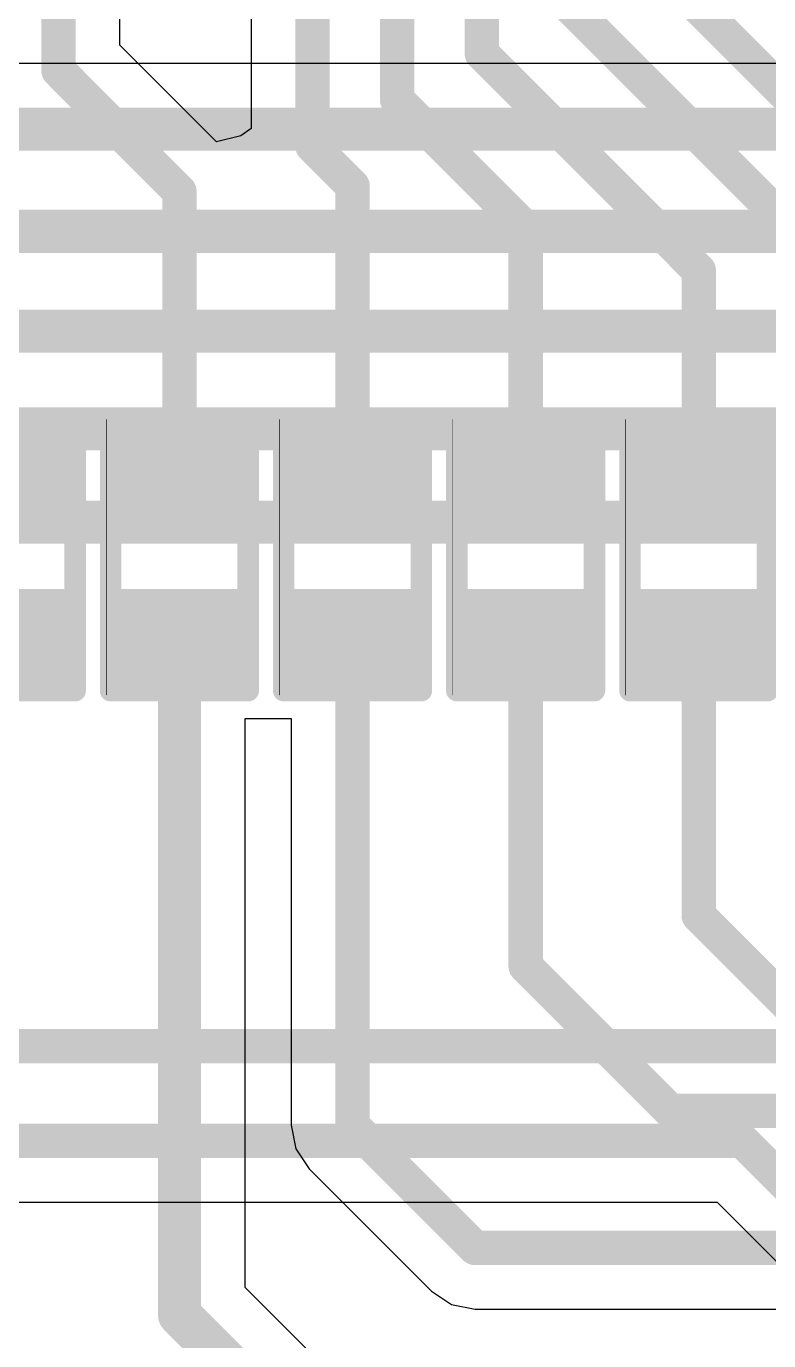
# Model space of a CAD drawing. Header units: inches. Extents: x -11 to 5428, y 0 to 5423.
# Drawn here: x 145.86 to 150.24, y 32.22 to 39.98 of the extents above; entities that cross this region are included whole.
import ezdxf

# ---------------------------------------------------------------- set-up
doc = ezdxf.new("R2010")
doc.units = ezdxf.units.IN
for name, color, linetype in [('Bottom Layer', 5, 'Continuous'), ('Top Layer', 1, 'Continuous'), ('Top Overlay', 2, 'Continuous'), ('Top Paste', 8, 'Continuous'), ('Top Solder', 216, 'Continuous')]:
    doc.layers.add(name, color=color, linetype=linetype)

# ---------------------------------------------------------------- blocks, each defined once
blk = doc.blocks.new('R___0402_505')
at = {"layer": 'Top Layer'}
for points in [[(-0.6985, -0.3175), (-0.6985, 0.3175), (-0.2413, 0.3175), (-0.2413, -0.3175)], [(0.2413, -0.3175), (0.2413, 0.3175), (0.6985, 0.3175), (0.6985, -0.3175)]]:
    blk.add_hatch(color=1, dxfattribs=at).paths.add_polyline_path(points)
at = {"layer": 'Top Paste'}
for points in [[(-0.6985, -0.3175), (-0.6985, 0.3175), (-0.2413, 0.3175), (-0.2413, -0.3175)], [(0.2413, -0.3175), (0.2413, 0.3175), (0.6985, 0.3175), (0.6985, -0.3175)]]:
    blk.add_hatch(color=8, dxfattribs=at).paths.add_polyline_path(points)
at = {"layer": 'Top Solder'}
for points in [[(-0.7535, -0.3725), (-0.7535, 0.3725), (-0.1863, 0.3725), (-0.1863, -0.3725)], [(0.1863, -0.3725), (0.1863, 0.3725), (0.7535, 0.3725), (0.7535, -0.3725)]]:
    blk.add_hatch(color=216, dxfattribs=at).paths.add_polyline_path(points)
at = {"layer": 'Top Overlay'}
for points in [[(0.7874, 0.4064, 0.127, 0.127, 0), (-0.7874, 0.4064, 0.127, 0.127, 0)], [(-0.7874, -0.4064, 0.127, 0.127, 0), (-0.7874, 0.4064, 0.127, 0.127, 0)], [(0.7874, -0.4064, 0.127, 0.127, 0), (0.7874, 0.4064, 0.127, 0.127, 0)], [(0.7874, -0.4064, 0.127, 0.127, 0), (-0.7874, -0.4064, 0.127, 0.127, 0)], [(0.8128, -0.4318, 0.00323, 0.00323, 0), (-0.8128, -0.4318, 0.00323, 0.00323, 0)]]:
    blk.add_lwpolyline(points, format="xyseb", dxfattribs=at)
for points in [[(-0.8191, 0.4064, 0.0635, 0.0635, 1), (-0.7556, 0.4064, 0.0635, 0.0635, 1)], [(-0.8191, 0.4064, 0.0635, 0.0635, 1), (-0.7556, 0.4064, 0.0635, 0.0635, 1)], [(0.7556, 0.4064, 0.0635, 0.0635, 1), (0.8191, 0.4064, 0.0635, 0.0635, 1)], [(0.7556, 0.4064, 0.0635, 0.0635, 1), (0.8191, 0.4064, 0.0635, 0.0635, 1)], [(-0.8191, -0.4064, 0.0635, 0.0635, 1), (-0.7556, -0.4064, 0.0635, 0.0635, 1)], [(-0.8191, -0.4064, 0.0635, 0.0635, 1), (-0.7556, -0.4064, 0.0635, 0.0635, 1)], [(0.7556, -0.4064, 0.0635, 0.0635, 1), (0.8191, -0.4064, 0.0635, 0.0635, 1)], [(0.7556, -0.4064, 0.0635, 0.0635, 1), (0.8191, -0.4064, 0.0635, 0.0635, 1)], [(-0.8136, -0.4318, 0.00161, 0.00161, 1), (-0.812, -0.4318, 0.00161, 0.00161, 1)], [(0.812, -0.4318, 0.00161, 0.00161, 1), (0.8136, -0.4318, 0.00161, 0.00161, 1)]]:
    blk.add_lwpolyline(points, format="xyseb", close=True, dxfattribs=at)
blk = doc.blocks.new('R___0402_506')
at = {"layer": 'Top Layer'}
for points in [[(-0.6985, -0.3175), (-0.6985, 0.3175), (-0.2413, 0.3175), (-0.2413, -0.3175)], [(0.2413, -0.3175), (0.2413, 0.3175), (0.6985, 0.3175), (0.6985, -0.3175)]]:
    blk.add_hatch(color=1, dxfattribs=at).paths.add_polyline_path(points)
at = {"layer": 'Top Paste'}
for points in [[(-0.6985, -0.3175), (-0.6985, 0.3175), (-0.2413, 0.3175), (-0.2413, -0.3175)], [(0.2413, -0.3175), (0.2413, 0.3175), (0.6985, 0.3175), (0.6985, -0.3175)]]:
    blk.add_hatch(color=8, dxfattribs=at).paths.add_polyline_path(points)
at = {"layer": 'Top Solder'}
for points in [[(-0.7535, -0.3725), (-0.7535, 0.3725), (-0.1863, 0.3725), (-0.1863, -0.3725)], [(0.1863, -0.3725), (0.1863, 0.3725), (0.7535, 0.3725), (0.7535, -0.3725)]]:
    blk.add_hatch(color=216, dxfattribs=at).paths.add_polyline_path(points)
at = {"layer": 'Top Overlay'}
for points in [[(0.7874, 0.4064, 0.127, 0.127, 0), (-0.7874, 0.4064, 0.127, 0.127, 0)], [(-0.7874, -0.4064, 0.127, 0.127, 0), (-0.7874, 0.4064, 0.127, 0.127, 0)], [(0.7874, -0.4064, 0.127, 0.127, 0), (0.7874, 0.4064, 0.127, 0.127, 0)], [(0.7874, -0.4064, 0.127, 0.127, 0), (-0.7874, -0.4064, 0.127, 0.127, 0)], [(0.8128, -0.4318, 0.00323, 0.00323, 0), (-0.8128, -0.4318, 0.00323, 0.00323, 0)]]:
    blk.add_lwpolyline(points, format="xyseb", dxfattribs=at)
for points in [[(-0.8191, 0.4064, 0.0635, 0.0635, 1), (-0.7556, 0.4064, 0.0635, 0.0635, 1)], [(-0.8191, 0.4064, 0.0635, 0.0635, 1), (-0.7556, 0.4064, 0.0635, 0.0635, 1)], [(0.7556, 0.4064, 0.0635, 0.0635, 1), (0.8191, 0.4064, 0.0635, 0.0635, 1)], [(0.7556, 0.4064, 0.0635, 0.0635, 1), (0.8191, 0.4064, 0.0635, 0.0635, 1)], [(-0.8191, -0.4064, 0.0635, 0.0635, 1), (-0.7556, -0.4064, 0.0635, 0.0635, 1)], [(-0.8191, -0.4064, 0.0635, 0.0635, 1), (-0.7556, -0.4064, 0.0635, 0.0635, 1)], [(0.7556, -0.4064, 0.0635, 0.0635, 1), (0.8191, -0.4064, 0.0635, 0.0635, 1)], [(0.7556, -0.4064, 0.0635, 0.0635, 1), (0.8191, -0.4064, 0.0635, 0.0635, 1)], [(-0.8136, -0.4318, 0.00161, 0.00161, 1), (-0.812, -0.4318, 0.00161, 0.00161, 1)], [(0.812, -0.4318, 0.00161, 0.00161, 1), (0.8136, -0.4318, 0.00161, 0.00161, 1)]]:
    blk.add_lwpolyline(points, format="xyseb", close=True, dxfattribs=at)
blk = doc.blocks.new('R___0402_507')
at = {"layer": 'Top Layer'}
for points in [[(-0.6985, -0.3175), (-0.6985, 0.3175), (-0.2413, 0.3175), (-0.2413, -0.3175)], [(0.2413, -0.3175), (0.2413, 0.3175), (0.6985, 0.3175), (0.6985, -0.3175)]]:
    blk.add_hatch(color=1, dxfattribs=at).paths.add_polyline_path(points)
at = {"layer": 'Top Paste'}
for points in [[(-0.6985, -0.3175), (-0.6985, 0.3175), (-0.2413, 0.3175), (-0.2413, -0.3175)], [(0.2413, -0.3175), (0.2413, 0.3175), (0.6985, 0.3175), (0.6985, -0.3175)]]:
    blk.add_hatch(color=8, dxfattribs=at).paths.add_polyline_path(points)
at = {"layer": 'Top Solder'}
for points in [[(-0.7535, -0.3725), (-0.7535, 0.3725), (-0.1863, 0.3725), (-0.1863, -0.3725)], [(0.1863, -0.3725), (0.1863, 0.3725), (0.7535, 0.3725), (0.7535, -0.3725)]]:
    blk.add_hatch(color=216, dxfattribs=at).paths.add_polyline_path(points)
at = {"layer": 'Top Overlay'}
for points in [[(0.7874, 0.4064, 0.127, 0.127, 0), (-0.7874, 0.4064, 0.127, 0.127, 0)], [(-0.7874, -0.4064, 0.127, 0.127, 0), (-0.7874, 0.4064, 0.127, 0.127, 0)], [(0.7874, -0.4064, 0.127, 0.127, 0), (0.7874, 0.4064, 0.127, 0.127, 0)], [(0.7874, -0.4064, 0.127, 0.127, 0), (-0.7874, -0.4064, 0.127, 0.127, 0)], [(0.8128, -0.4318, 0.00323, 0.00323, 0), (-0.8128, -0.4318, 0.00323, 0.00323, 0)]]:
    blk.add_lwpolyline(points, format="xyseb", dxfattribs=at)
for points in [[(-0.8191, 0.4064, 0.0635, 0.0635, 1), (-0.7556, 0.4064, 0.0635, 0.0635, 1)], [(-0.8191, 0.4064, 0.0635, 0.0635, 1), (-0.7556, 0.4064, 0.0635, 0.0635, 1)], [(0.7556, 0.4064, 0.0635, 0.0635, 1), (0.8191, 0.4064, 0.0635, 0.0635, 1)], [(0.7556, 0.4064, 0.0635, 0.0635, 1), (0.8191, 0.4064, 0.0635, 0.0635, 1)], [(-0.8191, -0.4064, 0.0635, 0.0635, 1), (-0.7556, -0.4064, 0.0635, 0.0635, 1)], [(-0.8191, -0.4064, 0.0635, 0.0635, 1), (-0.7556, -0.4064, 0.0635, 0.0635, 1)], [(0.7556, -0.4064, 0.0635, 0.0635, 1), (0.8191, -0.4064, 0.0635, 0.0635, 1)], [(0.7556, -0.4064, 0.0635, 0.0635, 1), (0.8191, -0.4064, 0.0635, 0.0635, 1)], [(-0.8136, -0.4318, 0.00161, 0.00161, 1), (-0.812, -0.4318, 0.00161, 0.00161, 1)], [(0.812, -0.4318, 0.00161, 0.00161, 1), (0.8136, -0.4318, 0.00161, 0.00161, 1)]]:
    blk.add_lwpolyline(points, format="xyseb", close=True, dxfattribs=at)
blk = doc.blocks.new('R___0402_508')
at = {"layer": 'Top Layer'}
for points in [[(-0.6985, -0.3175), (-0.6985, 0.3175), (-0.2413, 0.3175), (-0.2413, -0.3175)], [(0.2413, -0.3175), (0.2413, 0.3175), (0.6985, 0.3175), (0.6985, -0.3175)]]:
    blk.add_hatch(color=1, dxfattribs=at).paths.add_polyline_path(points)
at = {"layer": 'Top Paste'}
for points in [[(-0.6985, -0.3175), (-0.6985, 0.3175), (-0.2413, 0.3175), (-0.2413, -0.3175)], [(0.2413, -0.3175), (0.2413, 0.3175), (0.6985, 0.3175), (0.6985, -0.3175)]]:
    blk.add_hatch(color=8, dxfattribs=at).paths.add_polyline_path(points)
at = {"layer": 'Top Solder'}
for points in [[(-0.7535, -0.3725), (-0.7535, 0.3725), (-0.1863, 0.3725), (-0.1863, -0.3725)], [(0.1863, -0.3725), (0.1863, 0.3725), (0.7535, 0.3725), (0.7535, -0.3725)]]:
    blk.add_hatch(color=216, dxfattribs=at).paths.add_polyline_path(points)
at = {"layer": 'Top Overlay'}
for points in [[(0.7874, 0.4064, 0.127, 0.127, 0), (-0.7874, 0.4064, 0.127, 0.127, 0)], [(-0.7874, -0.4064, 0.127, 0.127, 0), (-0.7874, 0.4064, 0.127, 0.127, 0)], [(0.7874, -0.4064, 0.127, 0.127, 0), (0.7874, 0.4064, 0.127, 0.127, 0)], [(0.7874, -0.4064, 0.127, 0.127, 0), (-0.7874, -0.4064, 0.127, 0.127, 0)], [(0.8128, -0.4318, 0.00323, 0.00323, 0), (-0.8128, -0.4318, 0.00323, 0.00323, 0)]]:
    blk.add_lwpolyline(points, format="xyseb", dxfattribs=at)
for points in [[(-0.8191, 0.4064, 0.0635, 0.0635, 1), (-0.7556, 0.4064, 0.0635, 0.0635, 1)], [(-0.8191, 0.4064, 0.0635, 0.0635, 1), (-0.7556, 0.4064, 0.0635, 0.0635, 1)], [(0.7556, 0.4064, 0.0635, 0.0635, 1), (0.8191, 0.4064, 0.0635, 0.0635, 1)], [(0.7556, 0.4064, 0.0635, 0.0635, 1), (0.8191, 0.4064, 0.0635, 0.0635, 1)], [(-0.8191, -0.4064, 0.0635, 0.0635, 1), (-0.7556, -0.4064, 0.0635, 0.0635, 1)], [(-0.8191, -0.4064, 0.0635, 0.0635, 1), (-0.7556, -0.4064, 0.0635, 0.0635, 1)], [(0.7556, -0.4064, 0.0635, 0.0635, 1), (0.8191, -0.4064, 0.0635, 0.0635, 1)], [(0.7556, -0.4064, 0.0635, 0.0635, 1), (0.8191, -0.4064, 0.0635, 0.0635, 1)], [(-0.8136, -0.4318, 0.00161, 0.00161, 1), (-0.812, -0.4318, 0.00161, 0.00161, 1)], [(0.812, -0.4318, 0.00161, 0.00161, 1), (0.8136, -0.4318, 0.00161, 0.00161, 1)]]:
    blk.add_lwpolyline(points, format="xyseb", close=True, dxfattribs=at)
blk = doc.blocks.new('R___0402_510')
at = {"layer": 'Top Layer'}
for points in [[(-0.6985, -0.3175), (-0.6985, 0.3175), (-0.2413, 0.3175), (-0.2413, -0.3175)], [(0.2413, -0.3175), (0.2413, 0.3175), (0.6985, 0.3175), (0.6985, -0.3175)]]:
    blk.add_hatch(color=1, dxfattribs=at).paths.add_polyline_path(points)
at = {"layer": 'Top Paste'}
for points in [[(-0.6985, -0.3175), (-0.6985, 0.3175), (-0.2413, 0.3175), (-0.2413, -0.3175)], [(0.2413, -0.3175), (0.2413, 0.3175), (0.6985, 0.3175), (0.6985, -0.3175)]]:
    blk.add_hatch(color=8, dxfattribs=at).paths.add_polyline_path(points)
at = {"layer": 'Top Solder'}
for points in [[(-0.7535, -0.3725), (-0.7535, 0.3725), (-0.1863, 0.3725), (-0.1863, -0.3725)], [(0.1863, -0.3725), (0.1863, 0.3725), (0.7535, 0.3725), (0.7535, -0.3725)]]:
    blk.add_hatch(color=216, dxfattribs=at).paths.add_polyline_path(points)
at = {"layer": 'Top Overlay'}
for points in [[(0.7874, 0.4064, 0.127, 0.127, 0), (-0.7874, 0.4064, 0.127, 0.127, 0)], [(-0.7874, -0.4064, 0.127, 0.127, 0), (-0.7874, 0.4064, 0.127, 0.127, 0)], [(0.7874, -0.4064, 0.127, 0.127, 0), (0.7874, 0.4064, 0.127, 0.127, 0)], [(0.7874, -0.4064, 0.127, 0.127, 0), (-0.7874, -0.4064, 0.127, 0.127, 0)], [(0.8128, -0.4318, 0.00323, 0.00323, 0), (-0.8128, -0.4318, 0.00323, 0.00323, 0)]]:
    blk.add_lwpolyline(points, format="xyseb", dxfattribs=at)
for points in [[(-0.8191, 0.4064, 0.0635, 0.0635, 1), (-0.7556, 0.4064, 0.0635, 0.0635, 1)], [(-0.8191, 0.4064, 0.0635, 0.0635, 1), (-0.7556, 0.4064, 0.0635, 0.0635, 1)], [(0.7556, 0.4064, 0.0635, 0.0635, 1), (0.8191, 0.4064, 0.0635, 0.0635, 1)], [(0.7556, 0.4064, 0.0635, 0.0635, 1), (0.8191, 0.4064, 0.0635, 0.0635, 1)], [(-0.8191, -0.4064, 0.0635, 0.0635, 1), (-0.7556, -0.4064, 0.0635, 0.0635, 1)], [(-0.8191, -0.4064, 0.0635, 0.0635, 1), (-0.7556, -0.4064, 0.0635, 0.0635, 1)], [(0.7556, -0.4064, 0.0635, 0.0635, 1), (0.8191, -0.4064, 0.0635, 0.0635, 1)], [(0.7556, -0.4064, 0.0635, 0.0635, 1), (0.8191, -0.4064, 0.0635, 0.0635, 1)], [(-0.8136, -0.4318, 0.00161, 0.00161, 1), (-0.812, -0.4318, 0.00161, 0.00161, 1)], [(0.812, -0.4318, 0.00161, 0.00161, 1), (0.8136, -0.4318, 0.00161, 0.00161, 1)]]:
    blk.add_lwpolyline(points, format="xyseb", close=True, dxfattribs=at)

msp = doc.modelspace()

# ---------------------------------------------------------------- linework, layer by layer
at = {"layer": 'Bottom Layer'}
for p, q in [((152.6149, 39.7585), (128.5435, 39.7585)), ((144.3398, 33.0349), (149.9372, 33.0349)), ((149.9372, 33.0349), (151.2498, 31.7222))]:
    msp.add_line(p, q, dxfattribs=at)
for points in [[(128.3826, 39.37, 0.254, 0.254, 0), (152.6149, 39.37, 0.254, 0.254, 0)], [(128.0299, 38.767, 0.254, 0.254, 0), (152.1957, 38.767, 0.254, 0.254, 0)], [(127.6522, 38.1771, 0.254, 0.254, 0), (151.7633, 38.1771, 0.254, 0.254, 0)], [(127.6807, 37.6003, 0.254, 0.254, 0), (151.3178, 37.6003, 0.254, 0.254, 0)], [(127.8974, 37.0497, 0.254, 0.254, 0), (150.8461, 37.0497, 0.254, 0.254, 0)], [(130.9202, 33.9563, 0.2032, 0.2032, 0), (150.432, 33.9563, 0.2032, 0.2032, 0)], [(131.7717, 33.3975, 0.2032, 0.2032, 0), (150.0873, 33.3975, 0.2032, 0.2032, 0)], [(150.0873, 33.3975, 0.2032, 0.2032, 0), (151.5062, 31.9786, 0.2032, 0.2032, 0)]]:
    msp.add_lwpolyline(points, format="xyseb", dxfattribs=at)
msp.add_lwpolyline([(150.0365, 33.3975, 0.1016, 0.1016, 1), (150.1381, 33.3975, 0.1016, 0.1016, 1)], format="xyseb", close=True, dxfattribs=at)
msp.add_lwpolyline([(150.0365, 33.3975, 0.1016, 0.1016, 1), (150.1381, 33.3975, 0.1016, 0.1016, 1)], format="xyseb", close=True, dxfattribs=at)
at = {"layer": 'Top Layer'}
for p, q in [((146.4104, 39.8669), (146.4104, 42.7482)), ((147.1852, 42.7482), (147.1852, 39.3731)), ((146.982, 39.2952), (146.4104, 39.8669)), ((147.1852, 39.3731), (147.1243, 39.3313)), ((147.1243, 39.3313), (146.982, 39.2952)), ((147.1506, 32.5324), (147.1506, 35.8902)), ((147.1506, 35.8902), (147.4219, 35.8902)), ((147.4219, 35.8902), (147.4219, 33.4897)), ((147.4219, 33.4897), (147.4219, 33.4897)), ((147.4219, 33.4897), (147.4495, 33.3509)), ((147.4495, 33.3509), (147.5281, 33.2333)), ((147.5281, 33.2333), (148.2517, 32.5096)), ((147.6208, 32.0623), (147.1506, 32.5324)), ((148.2517, 32.5096), (148.2517, 32.5096)), ((148.2517, 32.5096), (148.3693, 32.431)), ((148.3693, 32.431), (148.5081, 32.4034)), ((148.5081, 32.4034), (148.5081, 32.4034)), ((148.5081, 32.4034), (173.1144, 32.4034))]:
    msp.add_line(p, q, dxfattribs=at)
for points in [[(146.0478, 39.7167, 0.2032, 0.2032, 0), (146.0478, 45.1238, 0.2032, 0.2032, 0)], [(147.5478, 39.2712, 0.2032, 0.2032, 0), (147.5478, 45.1238, 0.2032, 0.2032, 0)], [(148.0478, 39.5443, 0.2032, 0.2032, 0), (148.0478, 45.1238, 0.2032, 0.2032, 0)], [(148.5478, 39.8174, 0.2032, 0.2032, 0), (148.5478, 45.1238, 0.2032, 0.2032, 0)], [(149.5497, 40.3673, 0.2032, 0.2032, 0), (151.8735, 38.0435, 0.2032, 0.2032, 0)], [(149.0478, 40.1133, 0.2032, 0.2032, 0), (150.8513, 38.3099, 0.2032, 0.2032, 0)], [(148.5478, 39.8174, 0.2032, 0.2032, 0), (149.829, 38.5362, 0.2032, 0.2032, 0)], [(146.0478, 39.7167, 0.2032, 0.2032, 0), (146.7621, 39.0024, 0.2032, 0.2032, 0)], [(148.0478, 39.5443, 0.2032, 0.2032, 0), (148.8067, 38.7854, 0.2032, 0.2032, 0)], [(147.5478, 39.2712, 0.2032, 0.2032, 0), (147.7844, 39.0346, 0.2032, 0.2032, 0)], [(147.7844, 37.3126, 0.2032, 0.2032, 0), (147.7844, 39.0346, 0.2032, 0.2032, 0)], [(146.7621, 37.3126, 0.2032, 0.2032, 0), (146.7621, 39.0024, 0.2032, 0.2032, 0)], [(148.8067, 37.3126, 0.2032, 0.2032, 0), (148.8067, 38.7854, 0.2032, 0.2032, 0)], [(149.829, 37.3126, 0.2032, 0.2032, 0), (149.829, 38.5362, 0.2032, 0.2032, 0)], [(146.7621, 32.3715, 0.254, 0.254, 0), (146.7621, 36.3728, 0.254, 0.254, 0)], [(147.7844, 33.4897, 0.2032, 0.2032, 0), (147.7844, 36.3728, 0.2032, 0.2032, 0)], [(148.8067, 34.4292, 0.2032, 0.2032, 0), (148.8067, 36.3728, 0.2032, 0.2032, 0)], [(149.829, 34.7274, 0.2032, 0.2032, 0), (149.829, 36.3728, 0.2032, 0.2032, 0)], [(149.829, 34.7274, 0.2032, 0.2032, 0), (150.397, 34.1594, 0.2032, 0.2032, 0)], [(148.8067, 34.4292, 0.2032, 0.2032, 0), (149.6606, 33.5752, 0.2032, 0.2032, 0)], [(149.6606, 33.5752, 0.2032, 0.2032, 0), (167.8187, 33.5752, 0.2032, 0.2032, 0)], [(147.7844, 33.4897, 0.2032, 0.2032, 0), (148.5081, 32.766, 0.2032, 0.2032, 0)], [(148.5081, 32.766, 0.2032, 0.2032, 0), (173.1144, 32.766, 0.2032, 0.2032, 0)], [(146.7621, 32.3715, 0.254, 0.254, 0), (147.4598, 31.6738, 0.254, 0.254, 0)]]:
    msp.add_lwpolyline(points, format="xyseb", dxfattribs=at)
for points in [[(148.497, 39.8174, 0.1016, 0.1016, 1), (148.5986, 39.8174, 0.1016, 0.1016, 1)], [(148.497, 39.8174, 0.1016, 0.1016, 1), (148.5986, 39.8174, 0.1016, 0.1016, 1)], [(145.997, 39.7167, 0.1016, 0.1016, 1), (146.0986, 39.7167, 0.1016, 0.1016, 1)], [(145.997, 39.7167, 0.1016, 0.1016, 1), (146.0986, 39.7167, 0.1016, 0.1016, 1)], [(147.997, 39.5443, 0.1016, 0.1016, 1), (148.0986, 39.5443, 0.1016, 0.1016, 1)], [(147.997, 39.5443, 0.1016, 0.1016, 1), (148.0986, 39.5443, 0.1016, 0.1016, 1)], [(147.497, 39.2712, 0.1016, 0.1016, 1), (147.5986, 39.2712, 0.1016, 0.1016, 1)], [(147.497, 39.2712, 0.1016, 0.1016, 1), (147.5986, 39.2712, 0.1016, 0.1016, 1)], [(147.7336, 39.0346, 0.1016, 0.1016, 1), (147.8352, 39.0346, 0.1016, 0.1016, 1)], [(147.7336, 39.0346, 0.1016, 0.1016, 1), (147.8352, 39.0346, 0.1016, 0.1016, 1)], [(146.7113, 39.0024, 0.1016, 0.1016, 1), (146.8129, 39.0024, 0.1016, 0.1016, 1)], [(146.7113, 39.0024, 0.1016, 0.1016, 1), (146.8129, 39.0024, 0.1016, 0.1016, 1)], [(148.7559, 38.7854, 0.1016, 0.1016, 1), (148.8575, 38.7854, 0.1016, 0.1016, 1)], [(148.7559, 38.7854, 0.1016, 0.1016, 1), (148.8575, 38.7854, 0.1016, 0.1016, 1)], [(149.7782, 38.5362, 0.1016, 0.1016, 1), (149.8798, 38.5362, 0.1016, 0.1016, 1)], [(149.7782, 38.5362, 0.1016, 0.1016, 1), (149.8798, 38.5362, 0.1016, 0.1016, 1)], [(146.7113, 37.3126, 0.1016, 0.1016, 1), (146.8129, 37.3126, 0.1016, 0.1016, 1)], [(147.7336, 37.3126, 0.1016, 0.1016, 1), (147.8352, 37.3126, 0.1016, 0.1016, 1)], [(148.7559, 37.3126, 0.1016, 0.1016, 1), (148.8575, 37.3126, 0.1016, 0.1016, 1)], [(149.7782, 37.3126, 0.1016, 0.1016, 1), (149.8798, 37.3126, 0.1016, 0.1016, 1)], [(146.6986, 36.3728, 0.127, 0.127, 1), (146.8256, 36.3728, 0.127, 0.127, 1)], [(147.7336, 36.3728, 0.1016, 0.1016, 1), (147.8352, 36.3728, 0.1016, 0.1016, 1)], [(148.7559, 36.3728, 0.1016, 0.1016, 1), (148.8575, 36.3728, 0.1016, 0.1016, 1)], [(149.7782, 36.3728, 0.1016, 0.1016, 1), (149.8798, 36.3728, 0.1016, 0.1016, 1)], [(149.7782, 34.7274, 0.1016, 0.1016, 1), (149.8798, 34.7274, 0.1016, 0.1016, 1)], [(149.7782, 34.7274, 0.1016, 0.1016, 1), (149.8798, 34.7274, 0.1016, 0.1016, 1)], [(148.7559, 34.4292, 0.1016, 0.1016, 1), (148.8575, 34.4292, 0.1016, 0.1016, 1)], [(148.7559, 34.4292, 0.1016, 0.1016, 1), (148.8575, 34.4292, 0.1016, 0.1016, 1)], [(149.6098, 33.5752, 0.1016, 0.1016, 1), (149.7114, 33.5752, 0.1016, 0.1016, 1)], [(149.6098, 33.5752, 0.1016, 0.1016, 1), (149.7114, 33.5752, 0.1016, 0.1016, 1)], [(147.7336, 33.4897, 0.1016, 0.1016, 1), (147.8352, 33.4897, 0.1016, 0.1016, 1)], [(147.7336, 33.4897, 0.1016, 0.1016, 1), (147.8352, 33.4897, 0.1016, 0.1016, 1)], [(148.4573, 32.766, 0.1016, 0.1016, 1), (148.5589, 32.766, 0.1016, 0.1016, 1)], [(148.4573, 32.766, 0.1016, 0.1016, 1), (148.5589, 32.766, 0.1016, 0.1016, 1)], [(146.6986, 32.3715, 0.127, 0.127, 1), (146.8256, 32.3715, 0.127, 0.127, 1)], [(146.6986, 32.3715, 0.127, 0.127, 1), (146.8256, 32.3715, 0.127, 0.127, 1)]]:
    msp.add_lwpolyline(points, format="xyseb", close=True, dxfattribs=at)

# ---------------------------------------------------------------- block references
at = {"rotation": 270}
for name, p in [('R___0402_505', (145.7399, 36.8427)), ('R___0402_506', (146.7621, 36.8427)), ('R___0402_507', (147.7844, 36.8427)), ('R___0402_508', (148.8067, 36.8427)), ('R___0402_510', (149.829, 36.8427))]:
    msp.add_blockref(name, p, dxfattribs=at)

doc.saveas('drawing.dxf')
